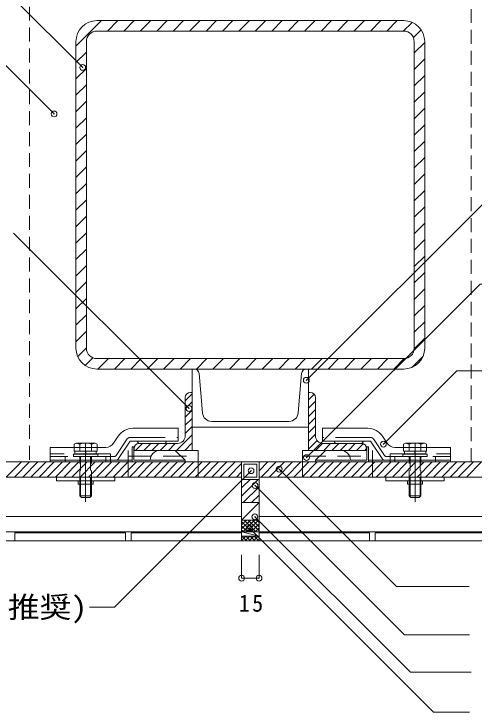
# Model space of a CAD drawing. Units: millimetres on the paper, enlarged 8 times, with parts at other scales. Extents: x -1558 to 1610, y -1130 to 1116.
# Drawn here: x 495.6 to 812.2, y -755.2 to -274.4 of the extents above; entities that cross this region are included whole.
import ezdxf
from ezdxf.enums import TextEntityAlignment as Align

# ---------------------------------------------------------------- set-up
doc = ezdxf.new("R2010")
doc.units = ezdxf.units.MM
doc.header["$LTSCALE"] = 8
doc.header["$PDMODE"] = 32
doc.header["$PDSIZE"] = 4
for name, pattern in [('CHAIN1', [8, 5, -1, 1, -1]), ('DASHED1', [1.8, 1.2, -0.6]), ('DASHED2', [3, 2, -1]), ('DASHED3', [4, 3, -1])]:
    doc.linetypes.add(name, pattern=pattern)
for name, color, linetype, lineweight in [('2-0', 2, 'Continuous', 18), ('2-1', 7, 'Continuous', 9), ('2-2', 2, 'Continuous', 18), ('2-3', 7, 'Continuous', 9), ('2-4', 7, 'Continuous', 9), ('2-6', 1, 'Continuous', 18), ('2-9', 7, 'Continuous', 9)]:
    doc.layers.add(name, color=color, linetype=linetype, lineweight=lineweight)
doc.styles.add('ＭＳ ゴシック', font='')
doc.styles.get('ＭＳ ゴシック').set_extended_font_data('MS Gothic')

msp = doc.modelspace()

# ---------------------------------------------------------------- linework, layer by layer
at = {"layer": '2-0'}
for p, q in [((197.042, -582.966), (652.277, -582.966)), ((652.277, -630.966), (652.277, -582.966)), ((664.277, -630.966), (664.277, -582.966)), ((664.277, -582.966), (1093.125, -582.966)), ((197.042, -593.366), (652.277, -593.366)), ((664.277, -593.366), (1093.125, -593.366)), ((664.277, -620.566), (1093.125, -620.566)), ((197.042, -630.966), (652.277, -630.966)), ((664.277, -630.966), (1093.125, -630.966))]:
    msp.add_line(p, q, dxfattribs=at)
msp.add_lwpolyline([(197.042, -620.566), (201.485, -620.566), (652.277, -620.566)], dxfattribs=at)
at = {"layer": '2-1'}
for p, q in [((538.277, -296.465), (555.777, -278.966)), ((559.89, -286.166), (567.09, -278.966)), ((571.203, -286.166), (578.403, -278.966)), ((582.517, -286.166), (589.717, -278.966)), ((593.831, -286.166), (601.03, -278.966)), ((605.145, -286.166), (612.345, -278.966)), ((616.458, -286.166), (623.658, -278.966)), ((627.771, -286.166), (634.972, -278.966)), ((639.086, -286.166), (646.285, -278.966)), ((650.399, -286.166), (657.6, -278.966)), ((661.713, -286.166), (668.913, -278.966)), ((673.026, -286.166), (680.227, -278.966)), ((684.341, -286.166), (691.541, -278.966)), ((695.654, -286.166), (702.854, -278.966)), ((706.968, -286.166), (714.168, -278.966)), ((718.281, -286.166), (725.481, -278.966)), ((729.596, -286.166), (736.796, -278.966)), ((740.909, -286.166), (748.109, -278.966)), ((752.222, -286.166), (759.423, -278.966)), ((763.536, -286.166), (769.565, -280.137)), ((770.492, -290.524), (775.77, -285.246)), ((771.077, -301.252), (778.277, -294.052)), ((538.277, -307.779), (545.477, -300.579)), ((771.077, -312.566), (778.277, -305.366)), ((538.277, -319.092), (545.477, -311.893)), ((771.077, -323.88), (778.277, -316.68)), ((538.277, -330.406), (545.477, -323.206)), ((771.077, -335.194), (778.277, -327.994)), ((538.277, -341.72), (545.477, -334.52)), ((771.077, -346.507), (778.277, -339.308)), ((538.277, -353.033), (545.477, -345.834)), ((771.077, -357.821), (778.277, -350.621)), ((538.277, -364.347), (545.477, -357.147)), ((771.077, -369.135), (778.277, -361.935)), ((538.277, -375.661), (545.477, -368.461)), ((771.077, -380.448), (778.277, -373.249)), ((538.277, -386.975), (545.477, -379.775)), ((771.077, -391.762), (778.277, -384.562)), ((538.277, -398.289), (545.477, -391.089)), ((771.077, -403.076), (778.277, -395.876)), ((538.277, -409.602), (545.477, -402.402)), ((771.077, -414.39), (778.277, -407.19)), ((538.277, -420.916), (545.477, -413.716)), ((771.077, -425.703), (778.277, -418.503)), ((538.277, -432.23), (545.477, -425.03)), ((771.077, -437.017), (778.277, -429.817)), ((538.277, -443.543), (545.477, -436.343)), ((771.077, -448.331), (778.277, -441.131)), ((538.277, -454.857), (545.477, -447.657)), ((771.077, -459.644), (778.277, -452.445)), ((538.277, -466.171), (545.477, -458.971)), ((771.077, -470.958), (778.277, -463.758)), ((538.277, -477.484), (545.477, -470.284)), ((771.077, -482.272), (778.277, -475.072)), ((538.277, -488.798), (545.477, -481.598)), ((771.077, -493.585), (778.277, -486.386)), ((538.277, -500.112), (545.477, -492.912)), ((771.069, -504.907), (778.277, -497.699)), ((539.448, -510.254), (545.477, -504.226)), ((544.557, -516.459), (549.835, -511.181)), ((553.363, -518.966), (560.563, -511.766)), ((564.678, -518.966), (571.878, -511.766)), ((575.991, -518.966), (583.191, -511.766)), ((587.305, -518.966), (594.505, -511.766)), ((598.619, -518.966), (605.818, -511.766)), ((609.933, -518.966), (617.133, -511.766)), ((621.246, -518.966), (628.446, -511.766)), ((632.56, -518.966), (639.76, -511.766)), ((643.874, -518.966), (651.073, -511.766)), ((655.187, -518.966), (662.387, -511.766)), ((666.501, -518.966), (673.701, -511.766)), ((677.814, -518.966), (685.014, -511.766)), ((689.129, -518.966), (696.329, -511.766)), ((700.442, -518.966), (707.642, -511.766)), ((711.756, -518.966), (718.956, -511.766)), ((723.069, -518.966), (730.269, -511.766)), ((734.384, -518.966), (741.584, -511.766)), ((745.697, -518.966), (752.897, -511.766)), ((757.011, -518.966), (764.219, -511.758)), ((769.444, -517.847), (777.157, -510.132))]:
    msp.add_line(p, q, dxfattribs=at)
at = {"layer": '2-1', "color": 3, "lineweight": 18}
for p, q in [((763.877, -278.966), (552.676, -278.966)), ((763.877, -286.166), (552.676, -286.166)), ((538.277, -504.566), (538.277, -293.366)), ((538.277, -293.366), (538.277, -504.566)), ((545.477, -504.566), (545.477, -293.366)), ((771.077, -293.366), (771.077, -504.566)), ((778.277, -293.366), (778.277, -504.566)), ((778.277, -504.566), (778.277, -293.366)), ((763.877, -511.766), (552.676, -511.766)), ((763.877, -518.966), (552.676, -518.966))]:
    msp.add_line(p, q, dxfattribs=at)
for centre, radius, start, end in [((552.676, -293.366), 14.4, 90, 180), ((763.877, -293.366), 14.4, 0, 90), ((552.676, -293.366), 7.2, 90, 180), ((763.877, -293.366), 7.2, 0, 90), ((552.676, -504.566), 14.4, 180, 270), ((552.676, -504.566), 7.2, 180, 270), ((763.877, -504.566), 14.4, 270, 0), ((763.877, -504.566), 7.2, 270, 0)]:
    msp.add_arc(centre, radius, start, end, dxfattribs=at)
at = {"layer": '2-2'}
for p, q in [((577.377, -559.766), (608.517, -559.766)), ((608.517, -559.766), (608.517, -568.566)), ((739.178, -559.766), (708.037, -559.766)), ((708.037, -559.766), (708.037, -568.566)), ((567.392, -565.11), (564.108, -570.036)), ((749.162, -565.11), (752.447, -570.036)), ((538.318, -569.925), (537.066, -570.647)), ((537.066, -570.647), (537.066, -572.886)), ((538.318, -569.925), (551.516, -569.925)), ((540.991, -570.585), (538.318, -569.925)), ((540.991, -570.585), (540.991, -572.886)), ((548.843, -570.585), (548.843, -572.886)), ((552.767, -570.647), (552.767, -572.886)), ((567.63, -580.617), (575.664, -568.566)), ((608.517, -568.566), (575.664, -568.566)), ((582.117, -570.166), (598.917, -570.166)), ((708.037, -568.566), (740.891, -568.566)), ((748.925, -580.617), (740.891, -568.566)), ((763.788, -570.647), (763.788, -572.886)), ((778.237, -569.925), (765.039, -569.925)), ((767.711, -570.585), (767.711, -572.886)), ((775.564, -570.585), (778.237, -569.925)), ((775.564, -570.585), (775.564, -572.886)), ((778.237, -569.925), (779.489, -570.647)), ((779.489, -570.647), (779.489, -572.886)), ((520.518, -572.886), (520.518, -581.686)), ((558.782, -572.886), (520.518, -572.886)), ((574.277, -574.966), (574.277, -582.966)), ((576.838, -572.566), (576.838, -582.966)), ((578.117, -572.566), (576.838, -572.566)), ((578.117, -572.566), (578.117, -581.686)), ((622.277, -574.966), (578.117, -574.966)), ((596.037, -574.966), (606.597, -574.966)), ((613.318, -581.686), (606.597, -574.966)), ((622.277, -574.966), (622.277, -582.966)), ((694.277, -574.966), (694.277, -582.966)), ((694.277, -574.966), (738.438, -574.966)), ((703.237, -581.686), (709.957, -574.966)), ((720.517, -574.966), (709.957, -574.966)), ((738.438, -572.566), (738.438, -581.686)), ((738.438, -572.566), (739.717, -572.566)), ((739.717, -572.566), (739.717, -582.966)), ((742.277, -574.966), (742.277, -582.966)), ((757.772, -572.886), (796.037, -572.886)), ((796.037, -572.886), (796.037, -581.686)), ((520.518, -577.366), (520.518, -582.966)), ((565.633, -581.686), (520.518, -581.686)), ((576.838, -581.686), (562.118, -581.686)), ((613.318, -581.686), (578.117, -581.686)), ((613.318, -581.686), (613.318, -582.966)), ((703.237, -581.686), (738.438, -581.686)), ((703.237, -581.686), (703.237, -582.966)), ((739.717, -581.686), (754.437, -581.686)), ((750.922, -581.686), (796.037, -581.686)), ((796.037, -577.366), (796.037, -582.966)), ((523.718, -582.966), (430.918, -582.966)), ((520.518, -582.966), (613.318, -582.966)), ((796.037, -582.966), (703.237, -582.966)), ((792.837, -582.966), (885.637, -582.966)), ((524.917, -593.366), (564.918, -593.366)), ((524.917, -593.366), (524.917, -595.926)), ((564.918, -595.926), (524.917, -595.926)), ((539.718, -595.926), (539.718, -598.326)), ((564.918, -593.366), (564.918, -595.926)), ((751.637, -593.366), (791.637, -593.366)), ((751.637, -593.366), (751.637, -595.926)), ((751.637, -595.926), (791.637, -595.926)), ((776.837, -595.926), (776.837, -598.326)), ((791.637, -593.366), (791.637, -595.926)), ((540.917, -606.321), (540.917, -598.326)), ((541.478, -598.326), (541.478, -606.881)), ((548.356, -598.326), (548.356, -606.881)), ((548.915, -606.321), (548.915, -598.326)), ((767.64, -606.321), (767.64, -598.326)), ((768.199, -598.326), (768.199, -606.881)), ((775.078, -598.326), (775.078, -606.881)), ((775.638, -606.321), (775.638, -598.326)), ((542.118, -607.521), (540.917, -606.321)), ((540.917, -606.321), (548.915, -606.321)), ((775.638, -606.321), (767.64, -606.321)), ((774.438, -607.521), (775.638, -606.321))]:
    msp.add_line(p, q, dxfattribs=at)
at = {"layer": '2-2', "linetype": 'DASHED3'}
for p, q in [((573.581, -567.075), (566.023, -578.413)), ((575.579, -566.006), (608.517, -566.006)), ((740.976, -566.006), (708.037, -566.006)), ((742.973, -567.075), (750.532, -578.413)), ((537.066, -572.886), (537.066, -575.526)), ((537.066, -575.526), (552.767, -575.526)), ((537.558, -575.526), (552.275, -575.526)), ((537.558, -575.526), (537.558, -577.525)), ((540.991, -572.886), (540.991, -575.526)), ((544.757, -575.526), (544.757, -577.525)), ((545.078, -575.526), (545.078, -577.525)), ((548.843, -572.886), (548.843, -575.526)), ((552.275, -575.526), (552.275, -577.525)), ((552.767, -572.886), (552.767, -575.526)), ((763.788, -572.886), (763.788, -575.526)), ((779.489, -575.526), (763.788, -575.526)), ((778.997, -575.526), (764.28, -575.526)), ((764.28, -575.526), (764.28, -577.525)), ((767.711, -572.886), (767.711, -575.526)), ((771.478, -575.526), (771.478, -577.525)), ((771.798, -575.526), (771.798, -577.525)), ((775.564, -572.886), (775.564, -575.526)), ((778.997, -575.526), (778.997, -577.525)), ((779.489, -572.886), (779.489, -575.526)), ((562.118, -577.366), (520.518, -577.366)), ((564.691, -579.126), (520.518, -579.126)), ((530.918, -579.126), (530.918, -581.686)), ((530.918, -581.686), (530.918, -582.966)), ((536.518, -577.525), (553.316, -577.525)), ((536.518, -577.525), (536.518, -579.126)), ((536.518, -579.126), (553.316, -579.126)), ((553.316, -577.525), (553.316, -579.126)), ((558.918, -579.126), (558.918, -581.686)), ((558.918, -581.686), (558.918, -582.966)), ((562.118, -577.366), (562.118, -582.966)), ((751.864, -579.126), (796.037, -579.126)), ((754.437, -577.366), (796.037, -577.366)), ((754.437, -577.366), (754.437, -582.966)), ((757.638, -579.126), (757.638, -581.686)), ((757.638, -581.686), (757.638, -582.966)), ((780.037, -577.525), (763.239, -577.525)), ((763.239, -577.525), (763.239, -579.126)), ((780.037, -579.126), (763.239, -579.126)), ((780.037, -577.525), (780.037, -579.126)), ((785.638, -579.126), (785.638, -581.686)), ((785.638, -581.686), (785.638, -582.966))]:
    msp.add_line(p, q, dxfattribs=at)
at = {"layer": '2-2', "color": 7, "linetype": 'DASHED1', "lineweight": 9}
msp.add_line((610.094, -574.966), (610.277, -575.149), dxfattribs=at)
at = {"layer": '2-2', "linetype": 'DASHED1'}
for p, q in [((540.917, -598.326), (540.917, -579.126)), ((541.478, -579.126), (541.478, -598.326)), ((548.356, -579.126), (548.356, -598.326)), ((548.915, -598.326), (548.915, -579.126)), ((767.64, -598.326), (767.64, -579.126)), ((768.199, -579.126), (768.199, -598.326)), ((775.078, -579.126), (775.078, -598.326)), ((775.638, -598.326), (775.638, -579.126))]:
    msp.add_line(p, q, dxfattribs=at)
at = {"layer": '2-2', "linetype": 'DASHED2'}
for p, q in [((574.277, -578.966), (622.277, -578.966)), ((694.277, -578.966), (742.277, -578.966)), ((622.277, -582.966), (622.277, -593.335)), ((742.277, -582.966), (742.277, -593.335))]:
    msp.add_line(p, q, dxfattribs=at)
at = {"layer": '2-2', "color": 7, "lineweight": 9}
msp.add_line((653.401, -582.965), (653.401, -582.966), dxfattribs=at)
at = {"layer": '2-2'}
for points in [[(548.841, -570.585), (551.516, -569.925), (552.769, -570.647)], [(767.714, -570.585), (765.039, -569.925), (763.786, -570.647)], [(550.118, -595.926), (550.118, -598.326), (539.718, -598.326)], [(766.437, -595.926), (766.437, -598.326), (776.837, -598.326)], [(542.118, -607.521), (547.716, -607.521), (548.915, -606.321)], [(774.438, -607.521), (768.839, -607.521), (767.64, -606.321)]]:
    msp.add_lwpolyline(points, dxfattribs=at)
at = {"layer": '2-2', "linetype": 'DASHED3'}
for points in [[(562.118, -581.686), (558.918, -581.686), (520.518, -581.686)], [(754.437, -581.686), (757.638, -581.686), (796.037, -581.686)]]:
    msp.add_lwpolyline(points, dxfattribs=at)
at = {"layer": '2-2', "linetype": 'DASHED2'}
for points in [[(574.277, -582.966), (574.277, -593.335), (622.277, -593.335)], [(694.277, -582.966), (694.277, -593.335), (742.277, -593.335)]]:
    msp.add_lwpolyline(points, dxfattribs=at)
at = {"layer": '2-2'}
for centre, radius, start, end in [((577.377, -571.766), 12, 90, 146.30992), ((739.178, -571.766), 12, 33.69006, 90), ((544.917, -581.923), 11.998, 70.90288, 109.09647), ((558.782, -566.486), 6.4, 270, 326.30992), ((582.117, -568.566), 1.6, 180, 270), ((598.917, -568.566), 1.6, 270, 0), ((717.637, -568.566), 1.6, 180, 270), ((734.437, -568.566), 1.6, 270, 0), ((757.772, -566.486), 6.4, 213.69006, 270), ((771.637, -581.923), 11.998, 70.90353, 109.09712), ((596.037, -581.686), 6.72, 90, 180), ((720.517, -581.686), 6.72, 0, 90), ((565.633, -579.286), 2.4, 270, 326.30992), ((750.922, -579.286), 2.4, 213.69006, 270)]:
    msp.add_arc(centre, radius, start, end, dxfattribs=at)
at = {"layer": '2-2', "linetype": 'DASHED3'}
for centre, radius, start, end in [((575.579, -568.406), 2.4, 90, 146.30992), ((740.976, -568.406), 2.4, 33.69006, 90), ((564.691, -577.526), 1.6, 270, 326.30992), ((751.864, -577.526), 1.6, 213.69006, 270)]:
    msp.add_arc(centre, radius, start, end, dxfattribs=at)
at = {"layer": '2-2', "color": 7}
for p in [(749.874, -570.645), (696.939, -579.926)]:
    msp.add_point(p, dxfattribs=at)
at = {"layer": '2-3', "color": 3, "lineweight": 18}
for p, q in [((618.277, -518.987), (618.277, -558.987)), ((698.277, -518.987), (698.277, -558.987)), ((625.341, -549.145), (622.958, -521.908)), ((691.214, -549.145), (693.597, -521.908)), ((617.077, -534.987), (618.277, -534.987)), ((618.277, -534.987), (618.277, -574.987)), ((699.477, -534.987), (698.277, -534.987)), ((698.277, -534.987), (698.277, -574.987)), ((613.477, -564.987), (613.477, -538.587)), ((703.077, -564.987), (703.077, -538.587)), ((631.716, -554.987), (684.838, -554.987)), ((618.277, -558.987), (698.277, -558.987)), ((608.277, -570.187), (581.877, -570.187)), ((708.277, -570.187), (734.677, -570.187)), ((698.277, -574.966), (738.277, -574.966)), ((738.277, -573.787), (738.277, -574.987))]:
    msp.add_line(p, q, dxfattribs=at)
at = {"layer": '2-3'}
for p, q in [((613.477, -540.737), (618.277, -535.937)), ((698.277, -540.222), (702.231, -536.268)), ((613.477, -546.394), (618.277, -541.594)), ((698.277, -545.879), (703.077, -541.079)), ((613.477, -552.051), (618.277, -547.251)), ((698.277, -551.535), (703.077, -546.735)), ((613.477, -557.708), (618.277, -552.908)), ((698.277, -557.192), (703.077, -552.392)), ((613.477, -563.365), (618.277, -558.565)), ((698.277, -562.849), (703.077, -558.049)), ((607.512, -574.987), (618.277, -564.222)), ((698.277, -568.506), (703.077, -563.706)), ((579.228, -574.987), (584.028, -570.187)), ((584.884, -574.987), (589.685, -570.187)), ((590.542, -574.987), (595.341, -570.187)), ((596.198, -574.987), (600.999, -570.187)), ((601.855, -574.987), (606.655, -570.187)), ((613.169, -574.987), (618.277, -569.879)), ((698.277, -574.163), (704.212, -568.229)), ((703.11, -574.987), (707.922, -570.175)), ((708.767, -574.987), (713.567, -570.187)), ((714.424, -574.987), (719.224, -570.187)), ((720.081, -574.987), (724.881, -570.187)), ((725.737, -574.987), (730.537, -570.187)), ((731.394, -574.987), (735.958, -570.423)), ((737.051, -574.987), (738.277, -573.761))]:
    msp.add_line(p, q, dxfattribs=at)
at = {"layer": '2-3', "color": 2, "linetype": 'DASHED2', "lineweight": 18}
msp.add_line((480.677, -593.366), (528.677, -593.366), dxfattribs=at)
at = {"layer": '2-3', "color": 3, "lineweight": 18}
msp.add_lwpolyline([(618.277, -574.966), (578.277, -574.966), (578.277, -573.77)], dxfattribs=at)
for centre, radius, start, end in [((619.77, -522.187), 3.2, 5.00002, 90), ((696.784, -522.187), 3.2, 90, 175), ((617.077, -538.587), 3.6, 90, 180), ((699.477, -538.587), 3.6, 0, 90), ((631.716, -548.587), 6.4, 185.00002, 270), ((684.838, -548.587), 6.4, 270, 355), ((608.277, -564.987), 5.2, 270, 0), ((708.277, -564.987), 5.2, 180, 270), ((581.877, -573.787), 3.6, 90, 180), ((734.677, -573.787), 3.6, 0, 90)]:
    msp.add_arc(centre, radius, start, end, dxfattribs=at)
at = {"layer": '2-4', "linetype": 'DASHED1'}
for p, q in [((506.277, -254.966), (506.277, -582.966)), ((810.276, -582.966), (810.276, -254.966))]:
    msp.add_line(p, q, dxfattribs=at)
at = {"layer": '2-4'}
for p, q in [((197.042, -582.966), (652.277, -582.966)), ((500.666, -582.965), (490.266, -593.366)), ((506.323, -582.965), (495.922, -593.366)), ((511.98, -582.965), (501.579, -593.366)), ((517.637, -582.965), (507.236, -593.366)), ((523.294, -582.965), (512.893, -593.366)), ((528.951, -582.965), (518.55, -593.366)), ((534.608, -582.965), (524.207, -593.366)), ((540.264, -582.965), (529.863, -593.366)), ((545.921, -582.965), (535.52, -593.366)), ((551.578, -582.965), (541.177, -593.366)), ((557.235, -582.965), (546.834, -593.366)), ((562.892, -582.965), (552.491, -593.366)), ((568.549, -582.965), (558.148, -593.366)), ((574.205, -582.965), (563.805, -593.366)), ((579.862, -582.965), (569.461, -593.366)), ((585.519, -582.965), (575.118, -593.366)), ((591.176, -582.965), (580.775, -593.366)), ((596.833, -582.965), (586.432, -593.366)), ((602.49, -582.965), (592.089, -593.366)), ((608.147, -582.965), (597.746, -593.366)), ((613.804, -582.965), (603.403, -593.366)), ((619.46, -582.965), (609.06, -593.366)), ((625.117, -582.965), (614.716, -593.366)), ((630.774, -582.965), (620.373, -593.366)), ((636.429, -582.965), (626.03, -593.366)), ((642.087, -582.966), (631.687, -593.366)), ((647.743, -582.966), (637.344, -593.366)), ((652.277, -584.089), (643.001, -593.366)), ((652.277, -582.966), (664.277, -582.966)), ((652.277, -582.966), (652.277, -593.366)), ((653.401, -582.965), (653.401, -582.966)), ((653.877, -584.566), (653.877, -593.366)), ((653.877, -584.566), (662.677, -584.566)), ((659.058, -582.965), (659.057, -582.966)), ((662.677, -593.366), (662.677, -584.566)), ((670.372, -582.965), (664.277, -589.06)), ((664.715, -582.965), (664.277, -583.403)), ((664.277, -593.366), (664.277, -582.966)), ((664.277, -582.966), (1093.125, -582.966)), ((676.029, -582.965), (665.628, -593.366)), ((681.686, -582.965), (671.285, -593.366)), ((687.343, -582.965), (676.942, -593.366)), ((692.999, -582.965), (682.599, -593.366)), ((698.656, -582.965), (688.255, -593.366)), ((704.313, -582.965), (693.912, -593.366)), ((709.97, -582.965), (699.569, -593.366)), ((715.627, -582.965), (705.226, -593.366)), ((721.284, -582.965), (710.883, -593.366)), ((726.941, -582.965), (716.54, -593.366)), ((732.597, -582.965), (722.196, -593.366)), ((738.254, -582.965), (727.853, -593.366)), ((738.253, -582.965), (727.853, -593.366)), ((743.911, -582.965), (733.51, -593.366)), ((749.568, -582.965), (739.167, -593.366)), ((755.225, -582.965), (744.824, -593.366)), ((760.882, -582.965), (750.481, -593.366)), ((766.538, -582.965), (756.138, -593.366)), ((772.194, -582.965), (761.794, -593.366)), ((777.851, -582.966), (767.451, -593.366)), ((783.508, -582.966), (773.108, -593.366)), ((789.166, -582.965), (778.765, -593.366)), ((794.823, -582.965), (784.422, -593.366)), ((800.479, -582.965), (790.079, -593.366)), ((806.136, -582.965), (795.735, -593.366)), ((811.793, -582.965), (801.392, -593.366)), ((817.45, -582.965), (807.049, -593.366)), ((652.277, -589.746), (648.657, -593.366)), ((652.277, -593.366), (197.042, -593.366)), ((652.277, -606.416), (663.728, -594.966)), ((652.277, -600.759), (658.071, -594.966)), ((652.277, -595.103), (652.414, -594.966)), ((653.877, -593.366), (662.677, -593.366)), ((1093.125, -593.366), (664.277, -593.366)), ((664.277, -594.417), (664.277, -594.416)), ((664.277, -594.966), (664.277, -610.966)), ((653.385, -610.966), (664.277, -600.073)), ((659.041, -610.966), (664.277, -605.73)), ((664.277, -610.966), (652.277, -622.966)), ((652.277, -610.966), (664.277, -610.966)), ((652.277, -622.966), (664.277, -622.966)), ((652.277, -630.966), (664.277, -630.966)), ((664.277, -630.966), (652.278, -630.966)), ((652.278, -637.366), (664.277, -637.366))]:
    msp.add_line(p, q, dxfattribs=at)
at = {"layer": '2-4', "color": 4}
for p, q in [((652.277, -629.043), (658.355, -622.966)), ((652.277, -626.215), (655.526, -622.966)), ((652.277, -623.387), (652.698, -622.966)), ((652.277, -624.053), (659.19, -630.966)), ((653.183, -630.966), (661.183, -622.966)), ((654.019, -622.966), (662.019, -630.966)), ((656.012, -630.966), (664.012, -622.966)), ((656.847, -622.966), (664.277, -630.396)), ((659.676, -622.966), (664.277, -627.567)), ((662.504, -622.966), (664.277, -624.739)), ((652.277, -626.881), (656.361, -630.966)), ((652.277, -629.709), (653.534, -630.966)), ((658.841, -630.966), (664.277, -625.529)), ((661.668, -630.966), (664.277, -628.358))]:
    msp.add_line(p, q, dxfattribs=at)
at = {"layer": '2-4', "color": 4, "lineweight": 18}
for p, q in [((655.076, -634.166), (652.276, -636.963)), ((655.642, -637.366), (652.442, -634.166)), ((657.902, -634.166), (654.702, -637.366)), ((658.471, -637.366), (655.271, -634.166)), ((660.731, -634.166), (657.531, -637.366)), ((661.298, -637.366), (658.097, -634.166)), ((663.56, -634.166), (660.36, -637.366)), ((664.127, -637.366), (660.926, -634.166)), ((664.277, -634.687), (663.755, -634.166)), ((652.812, -637.366), (652.276, -636.829)), ((664.277, -636.277), (663.189, -637.366))]:
    msp.add_line(p, q, dxfattribs=at)
at = {"layer": '2-4'}
msp.add_lwpolyline([(652.277, -594.966), (664.277, -594.966), (664.277, -582.966), (652.277, -582.966)], close=True, dxfattribs=at)
for points in [[(652.277, -630.966), (652.277, -622.966), (652.277, -610.966), (652.277, -594.966)], [(664.277, -610.966), (664.277, -622.966), (664.277, -630.966)], [(652.278, -634.166), (664.277, -634.162), (652.278, -630.966)]]:
    msp.add_lwpolyline(points, dxfattribs=at)
at = {"layer": '2-6'}
for p, q in [((496.277, -637.366), (496.277, -631.766)), ((572.277, -631.766), (496.277, -631.766)), ((572.277, -637.366), (572.277, -631.766)), ((576.277, -637.366), (576.277, -631.766)), ((652.277, -631.766), (576.277, -631.766)), ((652.277, -630.966), (652.277, -637.366)), ((664.277, -630.966), (664.277, -637.366)), ((664.277, -631.766), (740.277, -631.766)), ((740.277, -637.366), (740.277, -631.766)), ((744.277, -637.366), (744.277, -631.766)), ((744.277, -631.766), (820.277, -631.766)), ((652.277, -637.366), (197.042, -637.366)), ((664.277, -637.366), (1093.125, -637.366))]:
    msp.add_line(p, q, dxfattribs=at)
at = {"layer": '2-9'}
for p, q in [((542.888, -311.171), (450.694, -218.978)), ((523.199, -343.257), (447.299, -267.357)), ((616.065, -546.101), (495.256, -425.292)), ((749.874, -570.645), (800.452, -520.066)), ((826.461, -520.066), (800.452, -520.066)), ((652.277, -582.966), (652.277, -593.366)), ((652.277, -582.966), (652.277, -594.966)), ((664.277, -582.966), (652.277, -582.966)), ((653.877, -584.566), (662.677, -584.566)), ((653.877, -584.566), (653.877, -593.366)), ((664.715, -582.965), (664.277, -583.403)), ((664.277, -593.366), (664.277, -582.966)), ((664.277, -594.966), (664.277, -582.966)), ((658.784, -588.988), (564.823, -682.949)), ((652.277, -594.966), (664.277, -594.966)), ((661.379, -620.726), (768.438, -727.786)), ((652.277, -646.966), (652.277, -662.966)), ((664.277, -646.966), (664.277, -662.966)), ((652.277, -662.966), (664.277, -662.966)), ((564.823, -682.949), (547.606, -682.949)), ((810.269, -727.786), (768.438, -727.786))]:
    msp.add_line(p, q, dxfattribs=at)
at = {"layer": '2-9', "color": 2, "linetype": 'CHAIN1', "lineweight": 18}
for p, q in [((544.917, -610.318), (544.917, -566.119)), ((771.637, -610.318), (771.637, -566.119))]:
    msp.add_line(p, q, dxfattribs=at)
at = {"layer": '2-9'}
for points in [[(696.829, -526.669), (823.706, -399.792), (897.551, -399.792)], [(696.939, -579.926), (816.419, -460.447), (896.033, -460.447)], [(653.877, -593.366), (662.677, -593.366), (662.677, -584.566)], [(678.152, -587.925), (758.948, -668.721), (808.797, -668.721)], [(661.522, -599.187), (764.431, -702.097), (809.058, -702.097)], [(657.623, -628.478), (784.337, -755.193), (809.135, -755.193)]]:
    msp.add_lwpolyline(points, dxfattribs=at)
for p in [(542.888, -311.171), (523.199, -343.257), (696.829, -526.669), (616.065, -546.101), (678.152, -587.925), (658.784, -588.988), (661.522, -599.187), (661.379, -620.726), (657.623, -628.478), (652.277, -662.966), (664.277, -662.966)]:
    msp.add_point(p, dxfattribs=at)

# ---------------------------------------------------------------- texts
at = {"layer": '2-9', "style": 'ＭＳ ゴシック', "width": 1.1}
msp.add_text('二次防水ガスケット(推奨)', height=14.55, dxfattribs=at).set_placement((284.006, -694.598), align=Align.BOTTOM_LEFT)
at = {"layer": '2-9', "insert": (650.365, -686.267), "char_height": 11.73, "attachment_point": 7, "style": 'ＭＳ ゴシック'}
msp.add_mtext('\\T1.21;\\W0.95;15', dxfattribs=at)

doc.saveas('drawing.dxf')
